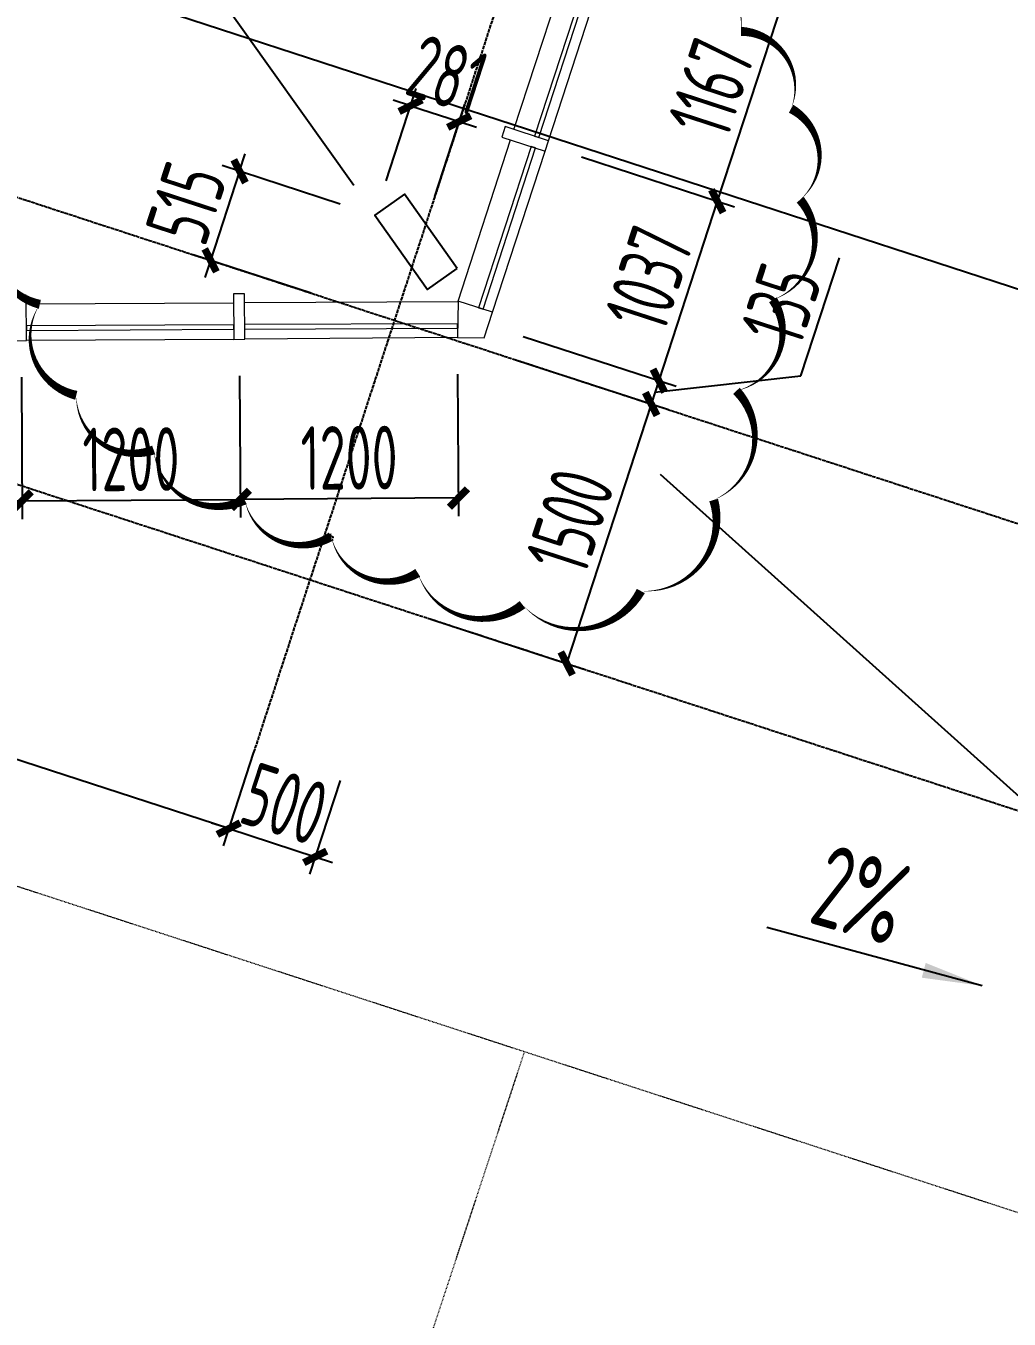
# Model space of a CAD drawing. Header units: millimetres. Extents: x 11639278 to 23698211, y -13072636 to -5537337.
# Drawn here: x 11858260 to 11863668, y -6363823 to -6356713 of the extents above; entities that cross this region are included whole.
import ezdxf
from ezdxf.enums import TextEntityAlignment as Align

# ---------------------------------------------------------------- set-up
doc = ezdxf.new("R2010")
doc.units = ezdxf.units.MM
doc.header["$LTSCALE"] = 10
for name, pattern in [('A2-RG-AXIS$0$CENTER', [2, 1.25, -0.25, 0.25, -0.25]), ('A2-RG-AXIS$0$DOTE', [2.4200000000000004, 2, -0.2, 0.02, -0.2]), ('A2-RI-F1$0$Overhead 1_16_', [2.5796875, 1.5875, -0.9921875])]:
    doc.linetypes.add(name, pattern=pattern)
for name, color, linetype in [('A2-RB-F1$0$$34$A-DIMS-100', 1, 'Continuous'), ('A2-RB-F1$0$A-DIMS-100', 1, 'Continuous'), ('A2-RG-AXIS$0$A-GRID', 1, 'A2-RG-AXIS$0$CENTER'), ('A2-RI-F1$0$$0$AUDIT_D_120618114340-341', 1, 'Continuous'), ('A2-RI-F1$0$A-COLS-PLAN-C', 7, 'Continuous'), ('A2-RI-F1$0$A-GLAZ', 140, 'Continuous'), ('A2-RI-F1$0$A-SYMB-AREA', 4, 'Continuous'), ('A2-RI-F1$0$A-SYMB-NAME', 4, 'Continuous')]:
    doc.layers.add(name, color=color, linetype=linetype)
doc.layers.add('A2-RI-F1$0$A-FLOR-OVHD', color=8, linetype='A2-RI-F1$0$Overhead 1_16_', lineweight=5)
doc.layers.add('A2-RI-F1$0$A-GLAZ-CWMG', color=3, linetype='Continuous', lineweight=5)
doc.styles.add('A2-RB-F1$0$$0$XD2008', font='hzs.shx', dxfattribs={"width": 0.7, "bigfont": 'hztxt.shx'})
doc.styles.add('A2-RB-F1$0$XD2008', font='hzs.shx', dxfattribs={"width": 0.7, "bigfont": 'hztxt.shx'})
doc.styles.add('A2-RI-F1$0$ECADI', font='hzs.shx', dxfattribs={"width": 0.7, "bigfont": 'hztxt.shx'})
doc.dimstyles.new('A2-RB-F1$0$$0$XD100$0', dxfattribs={"dimscale": 100, "dimtxt": 3.5, "dimasz": 1, "dimexe": 1, "dimexo": 2, "dimgap": 0.5, "dimtad": 1, "dimdec": 0, "dimdsep": 46, "dimtxsty": 'A2-RB-F1$0$$0$XD2008', "dimblk1": 'A2-RB-F1$0$$20$_ArchTick', "dimblk2": 'A2-RB-F1$0$$20$_ArchTick', "dimsah": 1, "dimcen": 2.5, "dimclrt": 4, "dimaunit": 1, "dimadec": 0, "dimazin": 0, "dimtfac": 1, "dimtdec": 0, "dimtix": 1, "dimtmove": 2, "dimatfit": 3, "dimfxl": 0, "dimtolj": 1, "dimtzin": 0, "dimarcsym": 0})
doc.dimstyles.new('A2-RB-F1$0$XD100', dxfattribs={"dimscale": 100, "dimtxt": 3.5, "dimasz": 1.5, "dimexe": 1, "dimexo": 2, "dimgap": 0.5, "dimtad": 1, "dimdec": 0, "dimdsep": 46, "dimtxsty": 'A2-RB-F1$0$XD2008', "dimcen": 2.5, "dimclrt": 4, "dimaunit": 1, "dimadec": 0, "dimazin": 0, "dimtfac": 1, "dimtdec": 0, "dimtix": 1, "dimtmove": 1, "dimatfit": 3, "dimfxl": 0, "dimtolj": 1, "dimtzin": 0, "dimarcsym": 0})
doc.dimstyles.new('A2-RB-F1$0$XD100$0', dxfattribs={"dimscale": 100, "dimtxt": 3.5, "dimasz": 1, "dimexe": 1, "dimexo": 2, "dimgap": 0.5, "dimtad": 1, "dimdec": 0, "dimdsep": 46, "dimtxsty": 'A2-RB-F1$0$XD2008', "dimblk1": 'A2-RB-F1$0$_ArchTick', "dimblk2": 'A2-RB-F1$0$_ArchTick', "dimsah": 1, "dimcen": 2.5, "dimclrt": 4, "dimaunit": 1, "dimadec": 0, "dimazin": 0, "dimtfac": 1, "dimtdec": 0, "dimtix": 1, "dimtmove": 1, "dimatfit": 3, "dimfxl": 0, "dimtolj": 1, "dimtzin": 0, "dimarcsym": 0})

# ---------------------------------------------------------------- blocks, each defined once
blk = doc.blocks.new('A2-RG-AXIS')
at = {"layer": 'A2-RG-AXIS$0$A-GRID', "linetype": 'A2-RG-AXIS$0$DOTE'}
for p, q in [((11872673.16549019, -6320331.780801403), (11859512.52204699, -6360709.043695768)), ((11832290.15142998, -6349206.685999709), (11870250.84256026, -6361579.665947913)), ((11831825.30751897, -6350632.841719958), (11869785.99864925, -6363005.821668161))]:
    blk.add_line(p, q, dxfattribs=at)
blk = doc.blocks.new('A2-RB-F1$0$_ArchTick')
at = {"color": 0, "linetype": 'ByBlock', "const_width": 0.4}
blk.add_lwpolyline([(-0.5, -0.5), (0.5, 0.5)], dxfattribs=at)
blk = doc.blocks.new('*D978')
at = {"layer": 'A2-RB-F1$0$A-DIMS-100', "color": 0, "lineweight": -2, "transparency": 16777216}
for p, q in [((11862522.71524639, -6358637.912792372), (11862734.47747267, -6357988.219630974)), ((11860994.56726894, -6358420.483741205), (11861836.18436417, -6358694.802019969)), ((11860952.63384996, -6358549.136787727), (11861794.25094518, -6358823.455066491)), ((11861741.10731616, -6358663.81242588), (11861699.17389717, -6358792.465472402)), ((11861720.14060666, -6358728.138949141), (11862522.71524639, -6358637.912792372))]:
    blk.add_line(p, q, dxfattribs=at)
at = {"layer": 'Defpoints', "color": 0, "transparency": 16777216}
for p in [(11860804.41317292, -6358358.504553027), (11860762.47975394, -6358487.15759955), (11861699.17389717, -6358792.465472402)]:
    blk.add_point(p, dxfattribs=at)
at = {"layer": 'A2-RB-F1$0$A-DIMS-100', "color": 0, "lineweight": -2, "transparency": 16777216, "xscale": 100, "yscale": 100, "zscale": 100}
for p, rotation in [((11861741.10731616, -6358663.81242588), 71.94704047998995), ((11861699.17389717, -6358792.465472402), 251.94704047999)]:
    blk.add_blockref('A2-RB-F1$0$_ArchTick', p, dxfattribs=dict(at, rotation=rotation))
at = {"layer": 'A2-RB-F1$0$A-DIMS-100', "color": 4, "transparency": 16777216, "insert": (11862414.67300151, -6358243.339624971), "char_height": 350, "attachment_point": 5, "rotation": 71.94704047998998, "style": 'A2-RB-F1$0$XD2008'}
blk.add_mtext('\\A1;135', dxfattribs=at)
blk = doc.blocks.new('*D909')
at = {"layer": 'A2-RB-F1$0$A-DIMS-100', "color": 0, "lineweight": -2, "transparency": 16777216}
for p, q in [((11860952.67707118, -6358549.004183752), (11861794.29416677, -6358823.322462229)), ((11861699.21711875, -6358792.332868181), (11861234.32998686, -6360218.621192424)), ((11860487.7899393, -6359975.292507997), (11861329.40703488, -6360249.610786472))]:
    blk.add_line(p, q, dxfattribs=at)
at = {"layer": 'Defpoints', "color": 0, "transparency": 16777216}
for p in [(11860762.52297514, -6358487.024995657), (11860297.63584325, -6359913.3133199), (11861234.32998686, -6360218.621192424)]:
    blk.add_point(p, dxfattribs=at)
at = {"layer": 'A2-RB-F1$0$A-DIMS-100', "color": 0, "lineweight": -2, "transparency": 16777216, "xscale": 100, "yscale": 100, "zscale": 100}
for p, rotation in [((11861699.21711875, -6358792.332868181), 71.94704050498133), ((11861234.32998686, -6360218.621192424), 251.9470405049814)]:
    blk.add_blockref('A2-RB-F1$0$_ArchTick', p, dxfattribs=dict(at, rotation=rotation))
at = {"layer": 'A2-RB-F1$0$A-DIMS-100', "color": 4, "transparency": 16777216, "insert": (11861252.85019475, -6359435.750443693), "char_height": 350, "attachment_point": 5, "rotation": 71.94704050498135, "style": 'A2-RB-F1$0$XD2008'}
blk.add_mtext('\\A1;1500', dxfattribs=at)
blk = doc.blocks.new('*D910')
at = {"layer": 'A2-RB-F1$0$A-DIMS-100', "color": 0, "lineweight": -2, "transparency": 16777216}
for p, q in [((11859513.12769529, -6360707.185569533), (11859345.33319391, -6361221.984370351)), ((11859988.52401916, -6360862.137152546), (11859820.72951779, -6361376.935953363)), ((11859376.32278798, -6361126.907322334), (11859281.24573996, -6361095.917728266)), ((11859376.32278798, -6361126.907322334), (11859851.71911186, -6361281.858905347)), ((11859851.71911186, -6361281.858905347), (11859946.79615988, -6361312.848499414))]:
    blk.add_line(p, q, dxfattribs=at)
at = {"layer": 'Defpoints', "color": 0, "transparency": 16777216}
for p in [(11859575.10688342, -6360517.031473501), (11860050.5032073, -6360671.983056514), (11859851.71911186, -6361281.858905347)]:
    blk.add_point(p, dxfattribs=at)
at = {"layer": 'A2-RB-F1$0$A-DIMS-100', "color": 0, "lineweight": -2, "transparency": 16777216, "xscale": 100, "yscale": 100, "zscale": 100}
for p, rotation in [((11859376.32278798, -6361126.907322334), 341.947040493078), ((11859851.71911186, -6361281.858905347), 161.947040493078)]:
    blk.add_blockref('A2-RB-F1$0$_ArchTick', p, dxfattribs=dict(at, rotation=rotation))
at = {"layer": 'A2-RB-F1$0$A-DIMS-100', "color": 4, "transparency": 16777216, "insert": (11859683.74753658, -6360990.459755804), "char_height": 350, "attachment_point": 5, "rotation": 341.94704049307796, "style": 'A2-RB-F1$0$XD2008'}
blk.add_mtext('\\A1;500', dxfattribs=at)
blk = doc.blocks.new('*D911')
at = {"layer": 'A2-RB-F1$0$A-DIMS-100', "color": 0, "lineweight": -2, "transparency": 16777216}
for p, q in [((11856185.5949812, -6359622.60322151), (11856017.80047997, -6360137.402022265)), ((11859376.32278815, -6361126.90732228), (11856048.79007402, -6360042.324974242)), ((11859513.12769533, -6360707.185569549), (11859345.3331941, -6361221.984370304))]:
    blk.add_line(p, q, dxfattribs=at)
at = {"layer": 'Defpoints', "color": 0, "transparency": 16777216}
for p in [(11856247.57416929, -6359432.449125463), (11856048.79007402, -6360042.324974242), (11859575.10688342, -6360517.031473503)]:
    blk.add_point(p, dxfattribs=at)
at = {"layer": 'A2-RB-F1$0$A-DIMS-100', "color": 0, "lineweight": -2, "transparency": 16777216, "xscale": 100, "yscale": 100, "zscale": 100}
for p, rotation in [((11856048.79007402, -6360042.324974242), 161.9470405055187), ((11859376.32278815, -6361126.90732228), 341.9470405055187)]:
    blk.add_blockref('A2-RB-F1$0$_ArchTick', p, dxfattribs=dict(at, rotation=rotation))
at = {"layer": 'A2-RB-F1$0$A-DIMS-100', "color": 4, "transparency": 16777216, "insert": (11857782.28301769, -6360370.692790208), "char_height": 350, "attachment_point": 5, "rotation": 341.94704050551866, "style": 'A2-RB-F1$0$XD2008'}
blk.add_mtext('\\A1;3500', dxfattribs=at)
blk = doc.blocks.new('*D912')
at = {"layer": 'A2-RB-F1$0$A-DIMS-100', "color": 0, "lineweight": -2, "transparency": 16777216}
for p, q in [((11858235.53173504, -6358644.965737555), (11858240.74248625, -6359425.10249439)), ((11859435.21468715, -6358636.952720168), (11859440.42543836, -6359417.089477002)), ((11858240.07457323, -6359325.104724954), (11859439.75752534, -6359317.091707566))]:
    blk.add_line(p, q, dxfattribs=at)
at = {"layer": 'Defpoints', "color": 0, "transparency": 16777216}
for p in [(11858234.19590899, -6358444.970198683), (11859433.87886111, -6358436.957181296), (11859439.75752534, -6359317.091707566)]:
    blk.add_point(p, dxfattribs=at)
at = {"layer": 'A2-RB-F1$0$A-DIMS-100', "color": 0, "lineweight": -2, "transparency": 16777216, "xscale": 100, "yscale": 100, "zscale": 100}
for p, rotation in [((11859439.75752534, -6359317.091707566), 0.3826888174537163), ((11858240.07457323, -6359325.104724954), 180.3826888174537)]:
    blk.add_blockref('A2-RB-F1$0$_ArchTick', p, dxfattribs=dict(at, rotation=rotation))
at = {"layer": 'A2-RB-F1$0$A-DIMS-100', "color": 4, "transparency": 16777216, "insert": (11858838.41324498, -6359096.103235029), "char_height": 350, "attachment_point": 5, "rotation": 0.3826888174537163, "style": 'A2-RB-F1$0$XD2008'}
blk.add_mtext('\\A1;1200', dxfattribs=at)
blk = doc.blocks.new('*D913')
at = {"layer": 'A2-RB-F1$0$A-DIMS-100', "color": 0, "lineweight": -2, "transparency": 16777216}
for p, q in [((11857035.84878293, -6358652.978754942), (11857041.05953414, -6359433.115511768)), ((11858235.53173504, -6358644.965737554), (11858240.74248625, -6359425.10249438)), ((11858240.07457323, -6359325.104724945), (11857040.39162112, -6359333.117742333))]:
    blk.add_line(p, q, dxfattribs=at)
at = {"layer": 'Defpoints', "color": 0, "transparency": 16777216}
for p in [(11857034.51295689, -6358452.983216071), (11858234.195909, -6358444.970198683), (11857040.39162112, -6359333.117742333)]:
    blk.add_point(p, dxfattribs=at)
at = {"layer": 'A2-RB-F1$0$A-DIMS-100', "color": 0, "lineweight": -2, "transparency": 16777216, "xscale": 100, "yscale": 100, "zscale": 100}
for p, rotation in [((11857040.39162112, -6359333.117742333), 180.3826888174537), ((11858240.07457323, -6359325.104724945), 0.3826888174537402)]:
    blk.add_blockref('A2-RB-F1$0$_ArchTick', p, dxfattribs=dict(at, rotation=rotation))
at = {"layer": 'A2-RB-F1$0$A-DIMS-100', "color": 4, "transparency": 16777216, "insert": (11857638.73029288, -6359104.116252407), "char_height": 350, "attachment_point": 5, "rotation": 0.3826888174537163, "style": 'A2-RB-F1$0$XD2008'}
blk.add_mtext('\\A1;1200', dxfattribs=at)
blk = doc.blocks.new('*D916')
at = {"layer": 'A2-RB-F1$0$A-DIMS-100', "color": 0, "lineweight": -2, "transparency": 16777216}
for p, q in [((11859435.21468715, -6358636.952720168), (11859440.42543836, -6359417.089477217)), ((11860634.89763926, -6358628.939702778), (11860640.10839047, -6359409.076459827)), ((11860639.44047745, -6359309.078690391), (11859439.75752534, -6359317.091707781))]:
    blk.add_line(p, q, dxfattribs=at)
at = {"layer": 'Defpoints', "color": 0, "transparency": 16777216}
for p in [(11859433.87886111, -6358436.957181296), (11860633.56181322, -6358428.944163906), (11859439.75752534, -6359317.091707781)]:
    blk.add_point(p, dxfattribs=at)
at = {"layer": 'A2-RB-F1$0$A-DIMS-100', "color": 0, "lineweight": -2, "transparency": 16777216, "xscale": 100, "yscale": 100, "zscale": 100}
for p, rotation in [((11859439.75752534, -6359317.091707781), 180.3826888175427), ((11860639.44047745, -6359309.078690391), 0.382688817542709)]:
    blk.add_blockref('A2-RB-F1$0$_ArchTick', p, dxfattribs=dict(at, rotation=rotation))
at = {"layer": 'A2-RB-F1$0$A-DIMS-100', "color": 4, "transparency": 16777216, "insert": (11860038.0961971, -6359088.090217855), "char_height": 350, "attachment_point": 5, "rotation": 0.3826888175426701, "style": 'A2-RB-F1$0$XD2008'}
blk.add_mtext('\\A1;1200', dxfattribs=at)
blk = doc.blocks.new('A2-RB-F1$0$$20$_ArchTick')
at = {"color": 0, "linetype": 'ByBlock', "const_width": 0.4}
blk.add_lwpolyline([(-0.5, -0.5), (0.5, 0.5)], dxfattribs=at)
blk = doc.blocks.new('*D932')
at = {"layer": 'A2-RB-F1$0$$34$A-DIMS-100', "color": 0, "lineweight": -2, "transparency": 16777216}
blk.add_line((11868464.37180412, -6327125.601017311), (11868325.08771652, -6327028.017607587), dxfattribs=at)
blk.add_arc((11870088.00596962, -6328263.130513602), 2052.529827376067, 71.94703857847888, 144.9846443395804, dxfattribs=at)
at = {"layer": 'Defpoints', "color": 0, "transparency": 16777216}
for p in [(11872673.16549019, -6320331.780801403), (11869041.98788075, -6326497.139332989), (11868628.17146262, -6327240.36020813), (11869504.91728437, -6327854.614486705), (11859512.52204699, -6360709.043695767)]:
    blk.add_point(p, dxfattribs=at)
at = {"layer": 'A2-RB-F1$0$$34$A-DIMS-100', "color": 0, "lineweight": -2, "transparency": 16777216, "xscale": 100, "yscale": 100, "zscale": 100}
for p, rotation in [((11870724.07669646, -6326311.645765333), 341.9470385784788), ((11868406.98754577, -6327085.397202997), 234.9846443395803)]:
    blk.add_blockref('A2-RB-F1$0$$20$_ArchTick', p, dxfattribs=dict(at, rotation=rotation))
at = {"layer": 'A2-RB-F1$0$$34$A-DIMS-100', "color": 4, "transparency": 16777216, "insert": (11869946.1066003, -6325879.678392302), "char_height": 350, "attachment_point": 5, "rotation": 3.4070957675771596, "style": 'A2-RB-F1$0$$0$XD2008'}
blk.add_mtext('\\A1;73°2\'15"', dxfattribs=at)
blk = doc.blocks.new('*D667')
at = {"layer": 'A2-RB-F1$0$A-DIMS-100', "color": 0, "lineweight": -2, "transparency": 16777216}
for p, q in [((11861677.58930522, -6356324.950679421), (11862519.20640062, -6356599.268958025)), ((11862424.1293526, -6356568.279363956), (11862062.57909957, -6357677.526896948)), ((11861316.03905219, -6357434.198212411), (11862157.65614759, -6357708.516491015))]:
    blk.add_line(p, q, dxfattribs=at)
at = {"layer": 'Defpoints', "color": 0, "transparency": 16777216}
for p in [(11861487.43520918, -6356262.971491287), (11861125.88495615, -6357372.219024277), (11862062.57909957, -6357677.526896948)]:
    blk.add_point(p, dxfattribs=at)
at = {"layer": 'A2-RB-F1$0$A-DIMS-100', "color": 0, "lineweight": -2, "transparency": 16777216, "xscale": 100, "yscale": 100, "zscale": 100}
for p, rotation in [((11862424.1293526, -6356568.279363956), 71.94704049336718), ((11862062.57909957, -6357677.526896948), 251.9470404933672)]:
    blk.add_blockref('A2-RB-F1$0$_ArchTick', p, dxfattribs=dict(at, rotation=rotation))
at = {"layer": 'A2-RB-F1$0$A-DIMS-100', "color": 4, "transparency": 16777216, "insert": (11862029.43086805, -6357053.176543801), "char_height": 350, "attachment_point": 5, "rotation": 71.94704049336718, "style": 'A2-RB-F1$0$XD2008'}
blk.add_mtext('\\A1;1167', dxfattribs=at)
blk = doc.blocks.new('*D668')
at = {"layer": 'A2-RB-F1$0$A-DIMS-100', "color": 0, "lineweight": -2, "transparency": 16777216}
for p, q in [((11861316.03905219, -6357434.198212413), (11862157.65614759, -6357708.516491018)), ((11862062.57909958, -6357677.526896952), (11861741.0925119, -6358663.857846189)), ((11860994.55246451, -6358420.529161651), (11861836.16955992, -6358694.847440258))]:
    blk.add_line(p, q, dxfattribs=at)
at = {"layer": 'Defpoints', "color": 0, "transparency": 16777216}
for p in [(11861125.88495615, -6357372.219024278), (11860804.39836848, -6358358.549973516), (11861741.0925119, -6358663.857846189)]:
    blk.add_point(p, dxfattribs=at)
at = {"layer": 'A2-RB-F1$0$A-DIMS-100', "color": 0, "lineweight": -2, "transparency": 16777216, "xscale": 100, "yscale": 100, "zscale": 100}
for p, rotation in [((11862062.57909958, -6357677.526896952), 71.94704049327949), ((11861741.0925119, -6358663.857846189), 251.9470404932795)]:
    blk.add_blockref('A2-RB-F1$0$_ArchTick', p, dxfattribs=dict(at, rotation=rotation))
at = {"layer": 'A2-RB-F1$0$A-DIMS-100', "color": 4, "transparency": 16777216, "insert": (11861687.9124477, -6358100.965784917), "char_height": 350, "attachment_point": 5, "rotation": 71.94704049327946, "style": 'A2-RB-F1$0$XD2008'}
blk.add_mtext('\\A1;1037', dxfattribs=at)
blk = doc.blocks.new('*D735')
at = {"layer": 'A2-RB-F1$0$A-DIMS-100', "color": 0, "lineweight": -2, "transparency": 16777216}
for p, q in [((11859435.91122899, -6357512.577177985), (11859466.90082306, -6357417.500129968)), ((11859435.91122899, -6357512.577177985), (11859276.20182391, -6358002.570649414)), ((11859989.47100969, -6357693.005506946), (11859340.83418098, -6357481.587583917)), ((11859829.76160461, -6358182.998978375), (11859181.1247759, -6357971.581055347)), ((11859276.20182391, -6358002.570649414), (11859245.21222984, -6358097.64769743))]:
    blk.add_line(p, q, dxfattribs=at)
at = {"layer": 'Defpoints', "color": 0, "transparency": 16777216}
for p in [(11860179.62510572, -6357754.984695082), (11859276.20182391, -6358002.570649414), (11860019.91570064, -6358244.978166511)]:
    blk.add_point(p, dxfattribs=at)
at = {"layer": 'A2-RB-F1$0$A-DIMS-100', "color": 0, "lineweight": -2, "transparency": 16777216, "xscale": 100, "yscale": 100, "zscale": 100}
for p, rotation in [((11859435.91122899, -6357512.577177985), 251.9470404929468), ((11859276.20182391, -6358002.570649414), 71.94704049294685)]:
    blk.add_blockref('A2-RB-F1$0$_ArchTick', p, dxfattribs=dict(at, rotation=rotation))
at = {"layer": 'A2-RB-F1$0$A-DIMS-100', "color": 4, "transparency": 16777216, "insert": (11859142.13316842, -6357687.847327046), "char_height": 350, "attachment_point": 5, "rotation": 71.94704049294684, "style": 'A2-RB-F1$0$XD2008'}
blk.add_mtext('\\A1;515', dxfattribs=at)
blk = doc.blocks.new('*D736')
at = {"layer": 'A2-RB-F1$0$A-DIMS-100', "color": 0, "lineweight": -2, "transparency": 16777216}
for p, q in [((11860241.60429107, -6357564.830588259), (11860407.00240267, -6357057.384044088)), ((11860376.01280542, -6357152.46109107), (11860280.93575844, -6357121.471493824)), ((11860376.01280542, -6357152.46109107), (11860643.35910841, -6357239.600464003)), ((11860508.95059405, -6357651.969961192), (11860674.34870565, -6357144.523417022)), ((11860643.35910841, -6357239.600464003), (11860738.43615539, -6357270.590061247))]:
    blk.add_line(p, q, dxfattribs=at)
at = {"layer": 'Defpoints', "color": 0, "transparency": 16777216}
for p in [(11860643.35910841, -6357239.600464003), (11860179.62509658, -6357754.98468222), (11860446.97139956, -6357842.124055155)]:
    blk.add_point(p, dxfattribs=at)
at = {"layer": 'A2-RB-F1$0$A-DIMS-100', "color": 0, "lineweight": -2, "transparency": 16777216, "xscale": 100, "yscale": 100, "zscale": 100}
for p, rotation in [((11860376.01280542, -6357152.46109107), 341.9470385785601), ((11860643.35910841, -6357239.600464003), 161.9470385785601)]:
    blk.add_blockref('A2-RB-F1$0$_ArchTick', p, dxfattribs=dict(at, rotation=rotation))
at = {"layer": 'A2-RB-F1$0$A-DIMS-100', "color": 4, "transparency": 16777216, "insert": (11860579.41255072, -6356982.107421828), "char_height": 350, "attachment_point": 5, "rotation": 341.9470385785601, "style": 'A2-RB-F1$0$XD2008'}
blk.add_mtext('\\A1;281', dxfattribs=at)
blk = doc.blocks.new('*D737')
at = {"layer": 'A2-RB-F1$0$A-DIMS-100', "color": 0, "lineweight": -2, "transparency": 16777216}
blk.add_line((11860063.74468744, -6357591.976305821), (11859253.82914547, -6356452.672272531), dxfattribs=at)
blk.add_arc((11860382.40089779, -6358040.228360356), 1847.821483640049, 71.94703857848117, 125.4084967038305, dxfattribs=at)
at = {"layer": 'Defpoints', "color": 0, "transparency": 16777216}
for p in [(11872673.16549018, -6320331.780801403), (11860389.89834046, -6356192.422087027), (11860179.62509658, -6357754.984682221), (11860469.32611944, -6358162.505623216), (11859512.52204699, -6360709.043695768)]:
    blk.add_point(p, dxfattribs=at)
at = {"layer": 'A2-RB-F1$0$A-DIMS-100', "color": 0, "lineweight": -2, "transparency": 16777216, "xscale": 100, "yscale": 100, "zscale": 100}
for p, rotation in [((11860955.03333337, -6356283.374260234), 341.9470385784812), ((11859311.76935004, -6356534.176460731), 215.4084967038305)]:
    blk.add_blockref('A2-RB-F1$0$_ArchTick', p, dxfattribs=dict(at, rotation=rotation))
at = {"layer": 'A2-RB-F1$0$A-DIMS-100', "color": 4, "transparency": 16777216, "insert": (11860064.63005999, -6355958.183738427), "char_height": 350, "attachment_point": 5, "rotation": 8.677767641221957, "style": 'A2-RB-F1$0$XD2008'}
blk.add_mtext('\\A1;53°27\'41"', dxfattribs=at)
blk = doc.blocks.new('A2-RI-F1$0$5erhfh')
at = {"layer": 'A2-RI-F1$0$A-SYMB-AREA', "style": 'A2-RI-F1$0$ECADI', "width": 0.7}
blk.add_attdef('340M2', text='', height=2.5, dxfattribs=at).set_placement((0, 1.25), align=Align.MIDDLE_LEFT)
at = {"layer": 'A2-RI-F1$0$A-SYMB-NAME', "style": 'A2-RI-F1$0$ECADI', "width": 0.7}
blk.add_attdef('CHINESENAME', (-12.29193252821193, 3.0875), '', height=4.5, dxfattribs=at)
blk = doc.blocks.new('A2-RI-F1$0$System Panel - Glazed-5396001-Documents - Level 1')
at = {"layer": 'A2-RI-F1$0$A-GLAZ', "lineweight": 13}
for p, q in [((553.5000000000215, 44.44999999999423), (-553.5000000000215, 44.44999999999423)), ((-553.5000000000215, 44.44999999999423), (-553.5000000000215, 19.05)), ((-553.5000000000215, 19.05), (553.5000000000215, 19.05)), ((553.5000000000215, 19.05), (553.5000000000215, 44.44999999999423))]:
    blk.add_line(p, q, dxfattribs=at)
blk = doc.blocks.new('A2-RI-F1$0$System Panel - Glazed-5342010-Documents - Level 1')
at = {"layer": 'A2-RI-F1$0$A-GLAZ', "lineweight": 13}
for p, q in [((465.9798918598672, 44.44999999999423), (-465.9798918598759, 44.44999999999423)), ((-465.9798918598759, 44.44999999999423), (-465.9798918598759, 19.05)), ((-465.9798918598759, 19.05), (465.9798918598672, 19.05)), ((465.9798918598672, 19.05), (465.9798918598672, 44.44999999999423))]:
    blk.add_line(p, q, dxfattribs=at)
blk = doc.blocks.new('A2-RI-F1$0$Rectangular Mullion - 60mm x 200mm-5341992-Documents - Level 1')
at = {"layer": 'A2-RI-F1$0$A-GLAZ-CWMG', "lineweight": 20}
for p, q in [((-30, -100), (-29.99974392494187, 150.1431842297316)), ((-29.99974392494187, 150.1431842297316), (30.00025607552379, 150.1431842297316)), ((30.00025607552379, 150.1431842297316), (29.99999999953434, -100)), ((29.99999999953434, -100), (-30, -100))]:
    blk.add_line(p, q, dxfattribs=at)
blk = doc.blocks.new('A2-RI-F1$0$Rectangular Mullion - 60mm x 200mm-V11-Documents - Level 1')
at = {"layer": 'A2-RI-F1$0$A-GLAZ-CWMG'}
for p, q in [((91086.98916651918, -43688.82556246518), (91086.98916651918, -42581.82556246514)), ((91286.98916651917, -43688.82556246518), (91286.98916651917, -42581.82556246514))]:
    blk.add_line(p, q, dxfattribs=at)
blk = doc.blocks.new('A2-RI-F1$0$Rectangular Mullion - 60mm x 200mm-4986519-Documents - Level 1')
at = {"layer": 'A2-RI-F1$0$A-GLAZ-CWMG'}
for p, q in [((91086.98916651917, -44680.78534618494), (91086.98916651918, -43748.82556246519)), ((91286.98916651915, -44680.78534618494), (91286.98916651917, -43748.82556246519))]:
    blk.add_line(p, q, dxfattribs=at)
blk = doc.blocks.new('A2-RI-F1$0$Quad Corner Mullion - 200mm x 200mm Quad Corner-4040198-Documents - Level 1')
at = {"layer": 'A2-RI-F1$0$A-GLAZ-CWMG', "lineweight": 20}
for p, q in [((-74.0477780114919, -100.0000000000119), (-74.04777801151788, 100.0000000000119)), ((-74.04777801151788, 100.0000000000119), (74.04777801151788, 100.0000000000119)), ((74.04777801151788, 100.0000000000119), (117.2521686140304, -41.65335981341359)), ((117.2521686140304, -41.65335981341359), (-74.0477780114919, -100.0000000000119))]:
    blk.add_line(p, q, dxfattribs=at)
blk = doc.blocks.new('A2-RI-F1$0$Rectangular Mullion - 60mm x 200mm-3690898-Documents - Level 1')
at = {"layer": 'A2-RI-F1$0$A-GLAZ-CWMG', "lineweight": 13}
for p, q in [((-30, 100), (30, 100.0000000009313)), ((-30, -149.9999999990687), (-30, 100)), ((30, 100.0000000009313), (30, -150)), ((30, -150), (-30, -149.9999999990687))]:
    blk.add_line(p, q, dxfattribs=at)
blk = doc.blocks.new('A2-RI-F1$0$Rectangular Mullion - 60mm x 200mm-3733568-Documents - Level 1')
at = {"layer": 'A2-RI-F1$0$A-GLAZ-CWMG', "lineweight": 13}
for p, q in [((-30.00000000186265, 100.0000000009313), (29.99999999813735, 100.0000000018626)), ((-30.00000000186265, -149.9999999990687), (-30.00000000186265, 100.0000000009313)), ((29.99999999813735, 100.0000000018626), (29.99999999813735, -149.9999999981374)), ((29.99999999813735, -149.9999999981374), (-30.00000000186265, -149.9999999990687))]:
    blk.add_line(p, q, dxfattribs=at)
blk = doc.blocks.new('A2-RI-F1')
at = {"layer": 'A2-RI-F1$0$$0$AUDIT_D_120618114340-341'}
blk.add_line((11863519.86763036, -6361990.659087118), (11862334.99612615, -6361670.079988711), dxfattribs=at)
at = {"layer": 'A2-RI-F1$0$$0$AUDIT_D_120618114340-341', "extrusion": (0, 0, -1)}
blk.add_solid([(-11863187.36106891, -6361946.321662141), (-11863208.83444217, -6361864.980485056), (-11863523.68192503, -6361991.602502586)], dxfattribs=at)
at = {"layer": 'A2-RI-F1$0$A-COLS-PLAN-C'}
blk.add_lwpolyline([(11860632.33449584, -6358046.625214074), (11860342.63347298, -6357639.104273071), (11860179.62509658, -6357754.98468222), (11860469.32611944, -6358162.505623216), (11860632.33449584, -6358046.625214074)], dxfattribs=at)
at = {"layer": 'A2-RI-F1$0$A-FLOR-OVHD', "ltscale": 0.3}
blk.add_line((11857890.91809244, -6371785.488777024), (11861002.85190467, -6362353.892220126), dxfattribs=at)
blk.add_lwpolyline([(11832501.66685732, -6353064.161687121), (11845078.68183555, -6314477.484675723), (11879355.09688378, -6325647.469602646), (11871959.46383702, -6348337.897336116), (11872377.504388, -6348345.5697482), (11867157.72310665, -6364360.022661255), (11832494.41656819, -6353061.798514075)], dxfattribs=at)
at = {"layer": 'A2-RI-F1$0$A-GLAZ', "lineweight": 13}
for p, q in [((11859403.39671801, -6358356.187499644), (11858263.70690831, -6358362.975749226)), ((11858263.70690831, -6358362.975749226), (11858263.85835958, -6358388.375297697)), ((11858263.85835958, -6358388.375297697), (11859403.54816928, -6358381.587048115)), ((11859403.54816928, -6358381.587048115), (11859403.39671801, -6358356.187499644)), ((11860634.8346897, -6358350.747332354), (11859463.3956514, -6358355.829740996)), ((11859463.3956514, -6358355.829740996), (11859463.54710268, -6358381.229289466)), ((11859463.54710268, -6358381.229289466), (11860634.98614097, -6358376.146880825)), ((11860634.98614097, -6358376.146880825), (11860634.8346897, -6358350.747332354))]:
    blk.add_line(p, q, dxfattribs=at)
at = {"layer": 'A2-RI-F1$0$A-GLAZ-CWMG'}
for p, q in [((11859402.68688517, -6358237.139594319), (11858262.99707546, -6358243.927843984)), ((11860637.13959925, -6358229.771414761), (11859462.68581856, -6358236.781835404)), ((11859403.87941488, -6358437.13603897), (11858264.18960518, -6358443.924288634)), ((11860633.39938633, -6358426.080936105), (11859463.87834828, -6358436.778280054))]:
    blk.add_line(p, q, dxfattribs=at)
at = {"layer": 'Defpoints', "color": 3, "linetype": 'Continuous'}
blk.add_line((11876854.97169655, -6362444.349408454), (11823602.24585224, -6345087.054547861), dxfattribs=at)
at = {"layer": 'Defpoints', "color": 3}
blk.add_line((11861748.5, -6359177.5), (11872918.5, -6369209.5), dxfattribs=at)
for points in [[(11858412.42755707, -6356518.395151496, 0, 50, 0.52056705), (11858162.05095395, -6357193.812559252, 0, 50, 0.52056705)], [(11858137.00443284, -6357744.156638723, 0, 50, 0.52056705), (11858337.31752973, -6358244.465262593, 0, 50, 0.52056705), (11858337.31752973, -6358244.465262593, 0, 50, 0.52056705), (11858537.63062663, -6358744.773886456, 0, 50, 0.52056705), (11858537.63062663, -6358744.773886456, 0, 50, 0.52056705), (11858963.27380554, -6359044.955998632, 0, 50, 0.52056705), (11858963.27380554, -6359044.955998632, 0, 50, 0.52056705), (11859464.02701178, -6359320.135693733, 0, 50, 0.52056705), (11859464.02701178, -6359320.135693733, 0, 50, 0.52056705), (11859939.7632329, -6359520.262205427, 0, 50, 0.52056705), (11859939.7632329, -6359520.262205428, 0, 50, 0.52056705), (11860415.46991804, -6359720.388717115, 0, 50, 0.52056705), (11860415.46991804, -6359720.388717115, 0, 50, 0.52056705), (11860991.33315162, -6359895.497501009, 0, 50, 0.52056705), (11860991.33315162, -6359895.49750101, 0, 50, 0.52056705), (11861642.33594853, -6359820.444317598, 0, 50, 0.52056705), (11861642.33594853, -6359820.444317598, 0, 50, 0.52056705), (11862042.93260633, -6359320.135693733, 0, 50, 0.52056705), (11862042.93260633, -6359320.135693733, 0, 50, 0.52056705), (11862168.13567588, -6358719.756158653, 0, 50, 0.52056705), (11862168.13567588, -6358719.756158653, 0, 50, 0.52056705), (11862368.44877278, -6358219.447534787, 0, 50, 0.52056705), (11862368.44877278, -6358219.447534787, 0, 50, 0.52056705), (11862518.66882745, -6357669.103455316, 0, 50, 0.52056705), (11862518.66882745, -6357669.103455316, 0, 50, 0.52056705), (11862468.60532123, -6357168.794831447, 0, 50, 0.52056705), (11862468.60532123, -6357168.794831447, 0, 50, 0.52056705), (11862193.182197, -6356743.524080262, 0, 50, 0.52056705), (11862193.182197, -6356743.524080262, 0, 50, 0.52056705), (11861767.53901809, -6356368.288784679, 0, 50, 0.52056705)]]:
    blk.add_lwpolyline(points, format="xyseb", dxfattribs=at)
ref = blk.add_blockref('A2-RI-F1$0$5erhfh', (11862972.25273474, -6362124.916598805), dxfattribs=dict(xscale=99.99999999855896, yscale=99.99999999855896, zscale=99.99999999855896, rotation=343.9141804467033))
ref.add_attrib('CHINESENAME', '2%%%', (11862555.08786873, -6361640.091529921), dxfattribs={"layer": 'A2-RI-F1$0$A-SYMB-NAME', "height": 449.9999999999999, "rotation": 343.9141803804515, "style": 'A2-RI-F1$0$ECADI', "width": 0.7})
at = {"layer": 'A2-RI-F1$0$A-GLAZ', "rotation": 251.9467478914332}
for name, p in [('A2-RI-F1$0$System Panel - Glazed-5396001-Documents - Level 1', (11861211.22532743, -6356787.732210972)), ('A2-RI-F1$0$System Panel - Glazed-5342010-Documents - Level 1', (11860876.69365015, -6357814.068117889))]:
    blk.add_blockref(name, p, dxfattribs=at)
at = {"layer": 'A2-RI-F1$0$A-GLAZ-CWMG', "rotation": 341.9467479425516}
for name in ['A2-RI-F1$0$Rectangular Mullion - 60mm x 200mm-V11-Documents - Level 1', 'A2-RI-F1$0$Rectangular Mullion - 60mm x 200mm-4986519-Documents - Level 1']:
    blk.add_blockref(name, (11787881.14385794, -6287517.085784713), dxfattribs=at)
at = {"layer": 'A2-RI-F1$0$A-GLAZ-CWMG', "extrusion": (0, 0, -1)}
for name, p, rotation in [('A2-RI-F1$0$Rectangular Mullion - 60mm x 200mm-5341992-Documents - Level 1', (-11861030.39821322, -6357342.505862804), 288.0532521085668), ('A2-RI-F1$0$Rectangular Mullion - 60mm x 200mm-3733568-Documents - Level 1', (-11858233.59385315, -6358344.104967197), 179.6583633809323), ('A2-RI-F1$0$Rectangular Mullion - 60mm x 200mm-3690898-Documents - Level 1', (-11859433.28259625, -6358336.958958969), 179.6583633809323), ('A2-RI-F1$0$Quad Corner Mullion - 200mm x 200mm Quad Corner-4040198-Documents - Level 1', (-11860709.33864564, -6358327.509630322), 181.0915033008226)]:
    blk.add_blockref(name, p, dxfattribs=dict(at, rotation=rotation))
blk = doc.blocks.new('A2-RB-F1')
at = {"layer": 'A2-RB-F1$0$$34$A-DIMS-100'}
dim = blk.add_angular_dim_2l(base=(11869041.98788075, -6326497.139332989), line1=((11869504.91728437, -6327854.614486705), (11868628.17146262, -6327240.36020813)), line2=((11872673.16549019, -6320331.780801403), (11859512.52204699, -6360709.043695768)), dimstyle='A2-RB-F1$0$$0$XD100$0', override={"dimadec": 4}, dxfattribs=at)
dim.commit()
dim.dimension.update_dxf_attribs({"geometry": '*D932', "text_midpoint": (11869946.1066003, -6325879.678392302), "dimtype": 130})
at = {"layer": 'A2-RB-F1$0$A-DIMS-100'}
dim = blk.add_angular_dim_2l(base=(11860389.89834046, -6356192.422087027), line1=((11860179.62509658, -6357754.98468222), (11860469.32611944, -6358162.505623216)), line2=((11872673.16549019, -6320331.780801403), (11859512.52204699, -6360709.043695768)), dimstyle='A2-RB-F1$0$XD100', override={"dimasz": 1, "dimblk1": 'A2-RB-F1$0$_ArchTick', "dimblk2": 'A2-RB-F1$0$_ArchTick', "dimsah": 1, "dimadec": 4}, dxfattribs=at)
dim.commit()
dim.dimension.update_dxf_attribs({"geometry": '*D737', "text_midpoint": (11860064.63005999, -6355958.183738427)})
for p1, p2, distance, picture, middle in [((11861487.43520918, -6356262.971491287), (11861125.88495616, -6357372.219024278), 985.1948108931003, '*D667', (11862029.43086805, -6357053.176543801)), ((11860179.62509658, -6357754.98468222), (11860446.97139956, -6357842.124055154), 633.7213978400631, '*D736', (11860579.41255072, -6356982.107421828)), ((11860179.62510572, -6357754.984695083), (11860019.91570064, -6358244.978166512), -782.2223052215262, '*D735', (11859142.13316842, -6357687.847327046)), ((11861125.88495616, -6357372.219024278), (11860804.39836848, -6358358.549973517), 985.1948109045918, '*D668', (11861687.9124477, -6358100.965784917)), ((11858234.195909, -6358444.970198683), (11857034.51295689, -6358452.983216071), 880.1541586629471, '*D913', (11857638.73029288, -6359104.116252407)), ((11858234.19590899, -6358444.970198683), (11859433.87886111, -6358436.957181295), -880.1541586713165, '*D912', (11858838.41324498, -6359096.103235029)), ((11860633.56181321, -6358428.944163905), (11859433.8788611, -6358436.957181295), 880.1541588865218, '*D916', (11860038.0961971, -6359088.090217855)), ((11860762.52297514, -6358487.024995656), (11860297.63584325, -6359913.313319899), 985.1948110375681, '*D909', (11861252.85019475, -6359435.750443693)), ((11859575.10688342, -6360517.031473502), (11856247.57416929, -6359432.449125463), 641.4543377787063, '*D911', (11857782.28301769, -6360370.692790208)), ((11859575.10688342, -6360517.031473501), (11860050.5032073, -6360671.983056513), -641.4543378849397, '*D910', (11859683.74753658, -6360990.459755804))]:
    dim = blk.add_aligned_dim(p1=p1, p2=p2, distance=distance, dimstyle='A2-RB-F1$0$XD100$0', dxfattribs=at)
    dim.commit()
    dim.dimension.update_dxf_attribs({"geometry": picture, "text_midpoint": middle})
dim = blk.add_linear_dim(base=(11861699.17389717, -6358792.465472402), p1=(11860804.41317292, -6358358.504553027), p2=(11860762.47975394, -6358487.157599548), angle=251.9470404821174, dimstyle='A2-RB-F1$0$XD100$0', dxfattribs=at)
dim.commit()
dim.dimension.update_dxf_attribs({"geometry": '*D978', "text_midpoint": (11862538.21004343, -6358590.374268366), "dimtype": 129})

msp = doc.modelspace()

# ---------------------------------------------------------------- block references
for name in ['A2-RI-F1', 'A2-RB-F1', 'A2-RG-AXIS']:
    msp.add_blockref(name, (0, 0))

doc.saveas('drawing.dxf')
